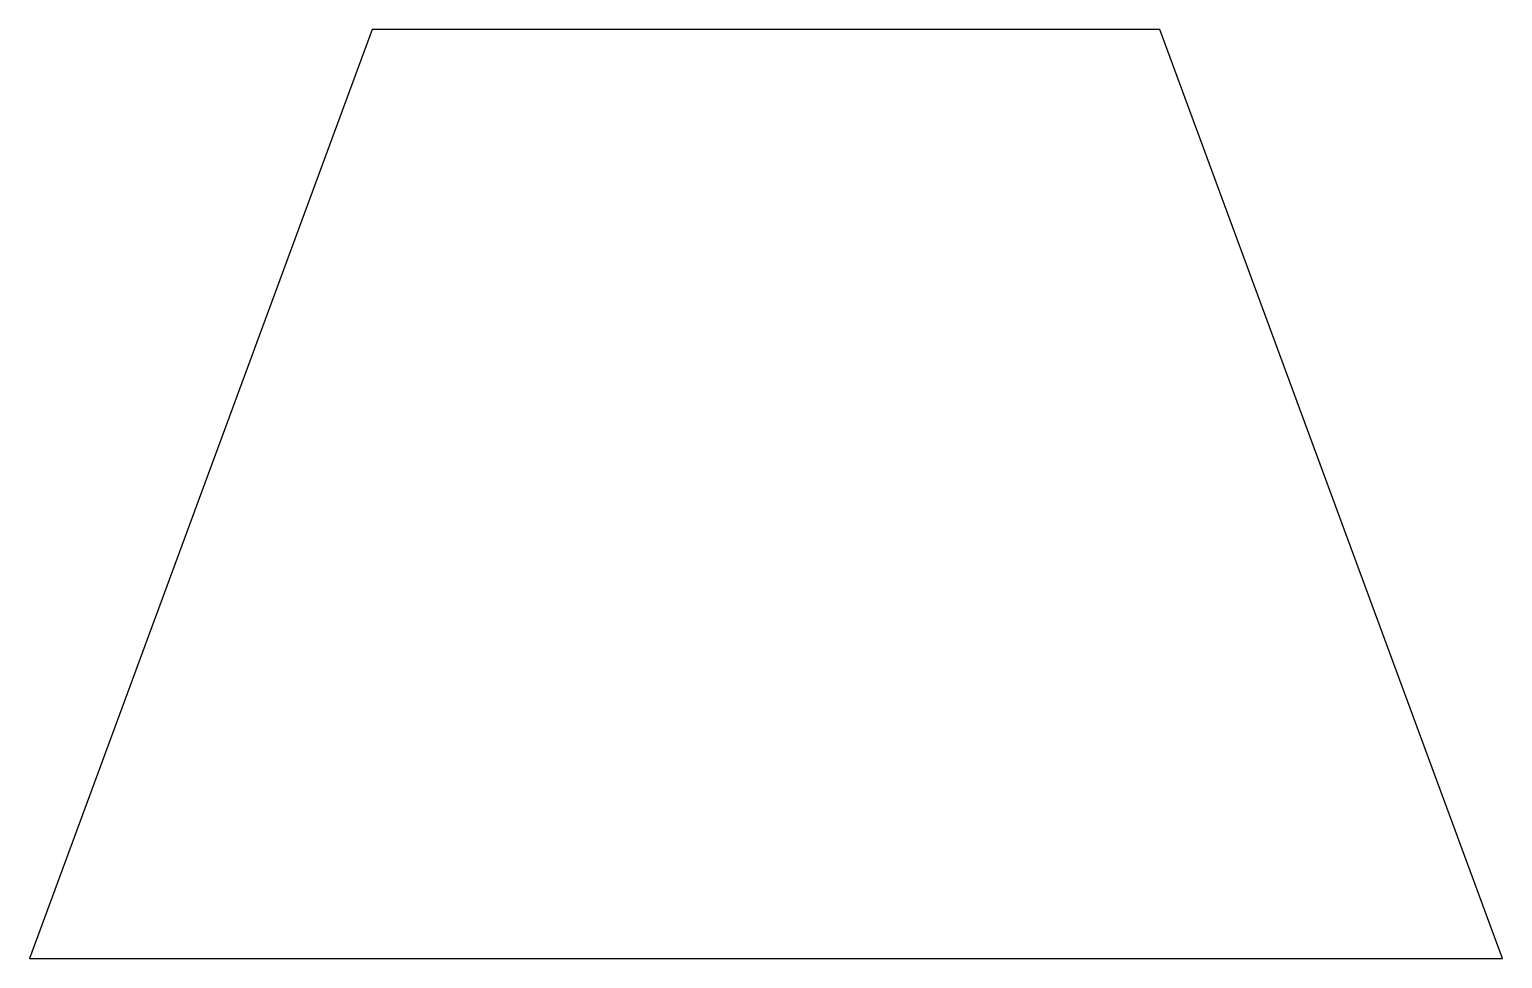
# Model space of a CAD drawing. Header units: millimetres. Extents: x 0 to 230, y 0 to 145.
import ezdxf

# ---------------------------------------------------------------- set-up
doc = ezdxf.new("R2010")
doc.units = ezdxf.units.MM
doc.layers.get('0').update_dxf_attribs({"linetype": 'CONTINUOUS'})

msp = doc.modelspace()

# ---------------------------------------------------------------- linework, layer by layer
msp.add_lwpolyline([(0, 0), (230, 0), (176.5, 145), (53.5, 145), (0, 0)])

doc.saveas('drawing.dxf')
